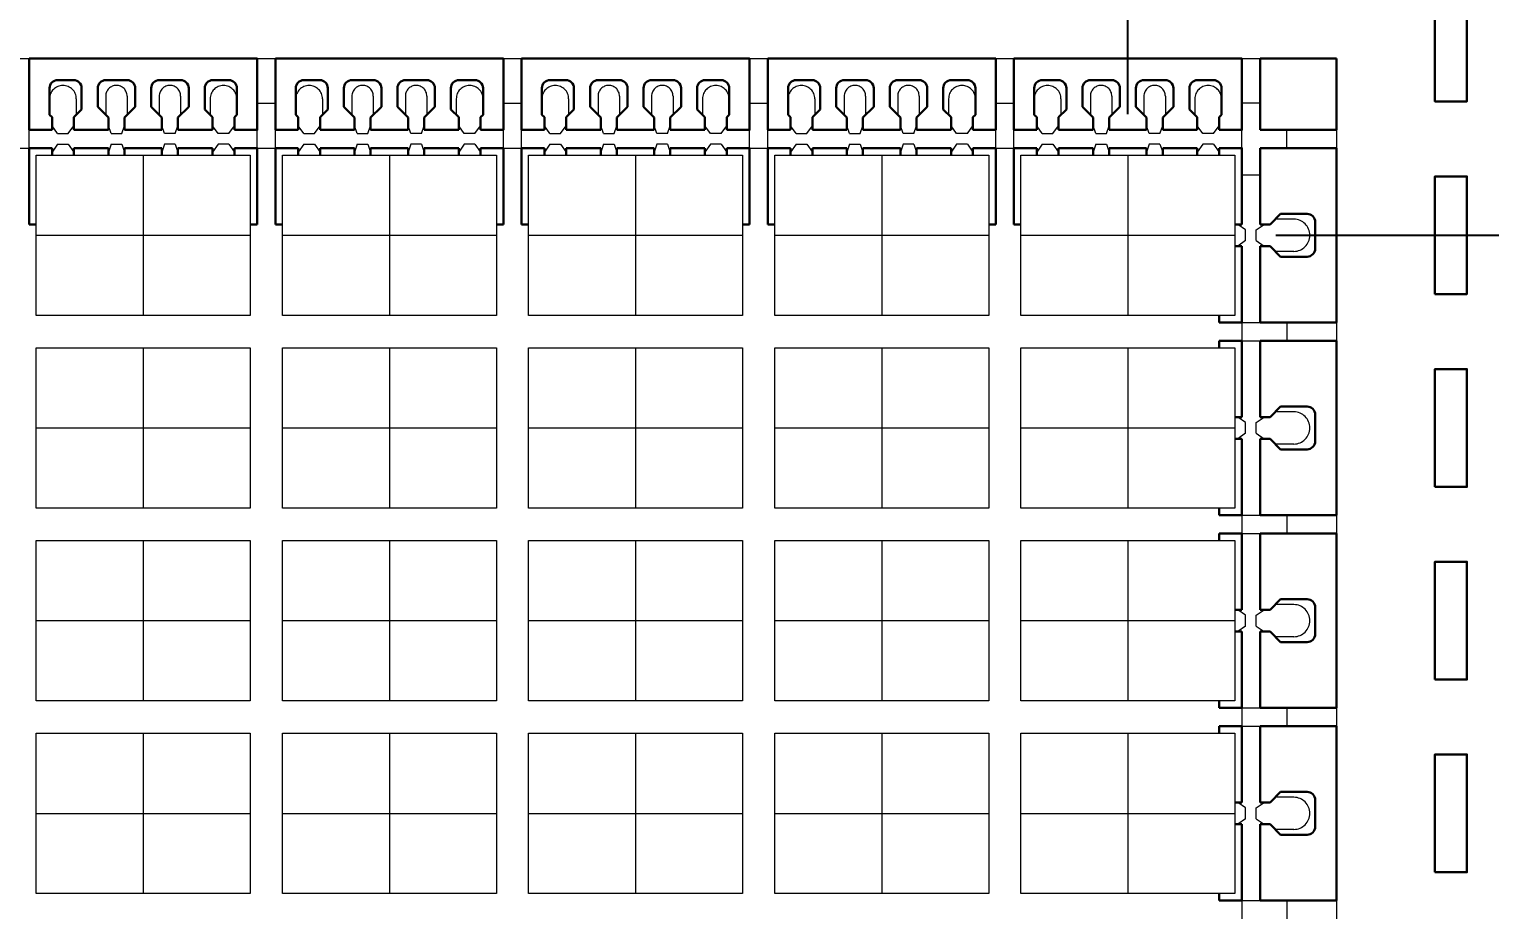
# Model space of a CAD drawing. Extents: x 276.8 to 349.1, y 147.8 to 219.
# Drawn here: x 320.77 to 334.41, y 199.67 to 207.98 of the extents above; entities that cross this region are included whole.
import ezdxf

# ---------------------------------------------------------------- set-up
doc = ezdxf.new("R2010")
doc.units = 0
doc.header["$LTSCALE"] = 3
doc.header["$MEASUREMENT"] = 0
for name, pattern in [('CENTER', [2, 1.25, -0.25, 0.25, -0.25]), ('HIDDEN', [0.375, 0.25, -0.125]), ('PHANTOM', [2.5, 1.25, -0.25, 0.25, -0.25, 0.25, -0.25])]:
    doc.linetypes.add(name, pattern=pattern)
for name, color, linetype, lineweight in [('CLIN', 1, 'CENTER', 15), ('DIM', 4, 'Continuous', 13), ('HIDN', 6, 'HIDDEN', 15), ('HIDN2', 3, 'HIDDEN', 15), ('HIND1', 6, 'HIDDEN', 15), ('OBJ1', 7, 'Continuous', 30), ('OBJ3', 40, 'Continuous', 30), ('PHANTOM', 5, 'PHANTOM', 15), ('SAW', 2, 'HIDDEN', 15)]:
    doc.layers.add(name, color=color, linetype=linetype, lineweight=lineweight)
doc.dimstyles.new('3DEC X 2', dxfattribs={"dimtxt": 0.889, "dimasz": 1.27, "dimexe": 0.381, "dimexo": 0.381, "dimgap": 0.381, "dimtad": 0, "dimdec": 3, "dimzin": 0, "dimdsep": 46, "dimtxsty": 'Standard', "dimcen": 0.09, "dimadec": 0, "dimazin": 0, "dimtfac": 1, "dimtdec": 3, "dimtofl": 0, "dimtmove": 0, "dimatfit": 3, "dimfxl": 1, "dimtolj": 1, "dimtzin": 0, "dimarcsym": 0})

# ---------------------------------------------------------------- blocks, each defined once
blk = doc.blocks.new('*D2')
at = {"layer": 'Defpoints', "color": 0, "transparency": 16777216}
for p in [(227.183, -69.582), (227.183, -72.175), (236.033, -76.425)]:
    blk.add_point(p, dxfattribs=at)
at = {"layer": 'DIM', "color": 0, "lineweight": -2, "transparency": 16777216}
for p, q in [((227.183, -71.794), (227.183, -69.201)), ((236.033, -76.044), (236.033, -69.201)), ((228.453, -69.582), (229.414, -69.582)), ((234.763, -69.582), (233.583, -69.582))]:
    blk.add_line(p, q, dxfattribs=at)
at = {"layer": 'DIM', "color": 0, "transparency": 16777216}
for points in [[(228.453, -69.37), (228.453, -69.793), (227.183, -69.582)], [(234.763, -69.37), (234.763, -69.793), (236.033, -69.582)]]:
    blk.add_solid(points, dxfattribs=at)
at = {"layer": 'DIM', "color": 0, "transparency": 16777216, "insert": (231.499, -69.582), "char_height": 0.889, "attachment_point": 5}
blk.add_mtext('\\A1;8.850', dxfattribs=at)
blk = doc.blocks.new('*D3')
at = {"layer": 'Defpoints', "color": 0, "transparency": 16777216}
for p in [(227.183, -72.175), (246.516, -72.175), (237.033, -77.175)]:
    blk.add_point(p, dxfattribs=at)
at = {"layer": 'DIM', "color": 0, "lineweight": -2, "transparency": 16777216}
for p, q in [((227.564, -72.175), (246.897, -72.175)), ((246.516, -73.445), (246.516, -75.905)), ((237.414, -77.175), (246.897, -77.175)), ((246.516, -77.175), (246.516, -79.243))]:
    blk.add_line(p, q, dxfattribs=at)
at = {"layer": 'DIM', "color": 0, "transparency": 16777216}
for points in [[(246.304, -73.445), (246.727, -73.445), (246.516, -72.175)], [(246.304, -75.905), (246.727, -75.905), (246.516, -77.175)]]:
    blk.add_solid(points, dxfattribs=at)
at = {"layer": 'DIM', "color": 0, "transparency": 16777216, "insert": (246.516, -81.179), "char_height": 0.889, "attachment_point": 5, "rotation": 90}
blk.add_mtext('\\A1;5.000', dxfattribs=at)

msp = doc.modelspace()

# ---------------------------------------------------------------- linework, layer by layer
at = {"layer": 'CLIN'}
for p, q in [((321.8332, 206.8071), (321.8332, 205.3071)), ((324.1332, 206.8071), (324.1332, 205.3071)), ((326.4332, 206.8071), (326.4332, 205.3071)), ((328.7332, 206.8071), (328.7332, 205.3071)), ((328.7332, 206.8071), (328.7332, 205.3071)), ((331.0332, 206.8071), (331.0332, 205.3071)), ((321.8332, 205.0071), (321.8332, 203.5071)), ((324.1332, 205.0071), (324.1332, 203.5071)), ((326.4332, 205.0071), (326.4332, 203.5071)), ((328.7332, 205.0071), (328.7332, 203.5071)), ((328.7332, 205.0071), (328.7332, 203.5071)), ((331.0332, 205.0071), (331.0332, 203.5071)), ((331.0332, 205.0071), (331.0332, 203.5071)), ((321.8332, 203.2071), (321.8332, 201.7071)), ((324.1332, 203.2071), (324.1332, 201.7071)), ((326.4332, 203.2071), (326.4332, 201.7071)), ((328.7332, 203.2071), (328.7332, 201.7071)), ((328.7332, 203.2071), (328.7332, 201.7071)), ((331.0332, 203.2071), (331.0332, 201.7071)), ((321.8332, 201.4071), (321.8332, 199.9071)), ((324.1332, 201.4071), (324.1332, 199.9071)), ((326.4332, 201.4071), (326.4332, 199.9071)), ((328.7332, 201.4071), (328.7332, 199.9071)), ((328.7332, 201.4071), (328.7332, 199.9071)), ((331.0332, 201.4071), (331.0332, 199.9071))]:
    msp.add_line(p, q, dxfattribs=at)
for points in [[(320.8332, 206.0571), (322.8332, 206.0571)], [(323.1332, 206.0571), (325.1332, 206.0571)], [(325.4332, 206.0571), (327.4332, 206.0571)], [(327.7332, 206.0571), (329.7332, 206.0571)], [(327.7332, 206.0571), (329.7332, 206.0571)], [(330.0332, 206.0571), (332.0332, 206.0571)], [(320.8332, 204.2571), (322.8332, 204.2571)], [(323.1332, 204.2571), (325.1332, 204.2571)], [(325.4332, 204.2571), (327.4332, 204.2571)], [(327.7332, 204.2571), (329.7332, 204.2571)], [(327.7332, 204.2571), (329.7332, 204.2571)], [(330.0332, 204.2571), (332.0332, 204.2571)], [(330.0332, 204.2571), (332.0332, 204.2571)], [(320.8332, 202.4571), (322.8332, 202.4571)], [(323.1332, 202.4571), (325.1332, 202.4571)], [(325.4332, 202.4571), (327.4332, 202.4571)], [(327.7332, 202.4571), (329.7332, 202.4571)], [(327.7332, 202.4571), (329.7332, 202.4571)], [(330.0332, 202.4571), (332.0332, 202.4571)], [(320.8332, 200.6571), (322.8332, 200.6571)], [(323.1332, 200.6571), (325.1332, 200.6571)], [(325.4332, 200.6571), (327.4332, 200.6571)], [(327.7332, 200.6571), (329.7332, 200.6571)], [(327.7332, 200.6571), (329.7332, 200.6571)], [(330.0332, 200.6571), (332.0332, 200.6571)]]:
    msp.add_lwpolyline(points, dxfattribs=at)
at = {"layer": 'HIDN'}
for p, q in [((320.9582, 207.3321), (320.9582, 207.1831)), ((321.2082, 207.3321), (321.2082, 207.1831)), ((321.4832, 207.3571), (321.4832, 207.1831)), ((321.6832, 207.3571), (321.6832, 207.1831)), ((321.9832, 207.3571), (321.9832, 207.1831)), ((322.1832, 207.3571), (322.1832, 207.1831)), ((322.4582, 207.3321), (322.4582, 207.1831)), ((323.2582, 207.3321), (323.2582, 207.1831)), ((323.5082, 207.3321), (323.5082, 207.1831)), ((323.7832, 207.3571), (323.7832, 207.1831)), ((323.9832, 207.3571), (323.9832, 207.1831)), ((324.2832, 207.3571), (324.2832, 207.1831)), ((324.4832, 207.3571), (324.4832, 207.1831)), ((324.7582, 207.3321), (324.7582, 207.1831)), ((325.5582, 207.3321), (325.5582, 207.1831)), ((325.8082, 207.3321), (325.8082, 207.1831)), ((326.0832, 207.3571), (326.0832, 207.1831)), ((326.2832, 207.3571), (326.2832, 207.1831)), ((326.5832, 207.3571), (326.5832, 207.1831)), ((326.7832, 207.3571), (326.7832, 207.1831)), ((327.0582, 207.3321), (327.0582, 207.1831)), ((327.8582, 207.3321), (327.8582, 207.1831)), ((328.1082, 207.3321), (328.1082, 207.1831)), ((328.3832, 207.3571), (328.3832, 207.1831)), ((328.5832, 207.3571), (328.5832, 207.1831)), ((328.8832, 207.3571), (328.8832, 207.1831)), ((329.0832, 207.3571), (329.0832, 207.1831)), ((329.3582, 207.3321), (329.3582, 207.1831)), ((330.1582, 207.3321), (330.1582, 207.1831)), ((330.4082, 207.3321), (330.4082, 207.1831)), ((330.6832, 207.3571), (330.6832, 207.1831)), ((330.8832, 207.3571), (330.8832, 207.1831)), ((331.1832, 207.3571), (331.1832, 207.1831)), ((331.3832, 207.3571), (331.3832, 207.1831)), ((331.6582, 207.3321), (331.6582, 207.1831)), ((332.5832, 206.2071), (332.4092, 206.2071)), ((332.5832, 205.9071), (332.4092, 205.9071)), ((332.5832, 204.4071), (332.4092, 204.4071)), ((332.5832, 204.1071), (332.4092, 204.1071)), ((332.5832, 202.6071), (332.4092, 202.6071)), ((332.5832, 202.3071), (332.4092, 202.3071)), ((332.5832, 200.8071), (332.4092, 200.8071)), ((332.5832, 200.5071), (332.4092, 200.5071))]:
    msp.add_line(p, q, dxfattribs=at)
for centre, radius, start, end in [((321.0832, 207.3321), 0.125, 0, 180), ((321.5832, 207.3571), 0.1, 0, 180), ((322.0832, 207.3571), 0.1, 0, 180), ((322.5832, 207.3321), 0.125, 360, 180), ((323.3832, 207.3321), 0.125, 0, 180), ((323.8832, 207.3571), 0.1, 0, 180), ((324.3832, 207.3571), 0.1, 0, 180), ((324.8832, 207.3321), 0.125, 360, 180), ((325.6832, 207.3321), 0.125, 0, 180), ((326.1832, 207.3571), 0.1, 0, 180), ((326.6832, 207.3571), 0.1, 0, 180), ((327.1832, 207.3321), 0.125, 360, 180), ((327.9832, 207.3321), 0.125, 0, 180), ((328.4832, 207.3571), 0.1, 0, 180), ((328.9832, 207.3571), 0.1, 0, 180), ((329.4832, 207.3321), 0.125, 360, 180), ((330.2832, 207.3321), 0.125, 0, 180), ((330.7832, 207.3571), 0.1, 0, 180), ((331.2832, 207.3571), 0.1, 0, 180), ((331.7832, 207.3321), 0.125, 360, 180), ((332.5832, 206.0571), 0.15, 270, 90), ((332.5832, 204.2571), 0.15, 270, 90), ((332.5832, 202.4571), 0.15, 270, 90), ((332.5832, 200.6571), 0.15, 270, 90)]:
    msp.add_arc(centre, radius, start, end, dxfattribs=at)
at = {"layer": 'HIDN2'}
for p, q in [((322.8982, 207.2921), (323.0682, 207.2921)), ((325.1982, 207.2921), (325.3682, 207.2921)), ((327.4982, 207.2921), (327.6682, 207.2921)), ((329.7982, 207.2921), (329.9682, 207.2921)), ((332.2682, 207.2921), (332.0982, 207.2921)), ((320.7682, 206.8721), (320.7682, 207.0421)), ((322.8982, 206.8721), (322.8982, 207.0421)), ((323.0682, 206.8721), (323.0682, 207.0421)), ((325.1982, 206.8721), (325.1982, 207.0421)), ((325.3682, 206.8721), (325.3682, 207.0421)), ((327.4982, 206.8721), (327.4982, 207.0421)), ((327.6682, 206.8721), (327.6682, 207.0421)), ((329.7982, 206.8721), (329.7982, 207.0421)), ((329.9682, 206.8721), (329.9682, 207.0421)), ((332.0982, 206.8721), (332.0982, 207.0421)), ((332.5182, 206.8721), (332.5182, 207.0421)), ((320.5982, 206.8721), (320.7682, 206.8721)), ((322.8982, 206.8721), (323.0682, 206.8721)), ((325.1982, 206.8721), (325.3682, 206.8721)), ((327.4982, 206.8721), (327.6682, 206.8721)), ((329.7982, 206.8721), (329.9682, 206.8721)), ((332.0982, 206.6221), (332.2682, 206.6221)), ((332.0982, 205.2421), (332.0982, 205.0721)), ((332.0982, 205.2421), (332.2682, 205.2421)), ((332.5182, 205.2421), (332.5182, 205.0721)), ((332.0982, 205.0721), (332.2682, 205.0721)), ((332.0982, 203.4421), (332.0982, 203.2721)), ((332.0982, 203.4421), (332.2682, 203.4421)), ((332.5182, 203.4421), (332.5182, 203.2721)), ((332.0982, 203.2721), (332.2682, 203.2721)), ((332.0982, 201.6421), (332.0982, 201.4721)), ((332.0982, 201.6421), (332.2682, 201.6421)), ((332.5182, 201.6421), (332.5182, 201.4721)), ((332.0982, 201.4721), (332.2682, 201.4721)), ((332.0982, 199.8421), (332.0982, 199.6721)), ((332.0982, 199.8421), (332.2682, 199.8421)), ((332.5182, 199.8421), (332.5182, 199.6721))]:
    msp.add_line(p, q, dxfattribs=at)
at = {"layer": 'HIND1'}
for p, q in [((320.5982, 207.7071), (320.7682, 207.7071)), ((322.8982, 207.7071), (323.0682, 207.7071)), ((325.1982, 207.7071), (325.3682, 207.7071)), ((327.4982, 207.7071), (327.6682, 207.7071)), ((329.7982, 207.7071), (329.9682, 207.7071)), ((332.0982, 207.7071), (332.2682, 207.7071)), ((332.9832, 207.0421), (332.9832, 206.8721)), ((332.9832, 205.2421), (332.9832, 205.0721)), ((332.9832, 203.4421), (332.9832, 203.2721)), ((332.9832, 201.6421), (332.9832, 201.4721)), ((332.9832, 199.8421), (332.9832, 199.6721))]:
    msp.add_line(p, q, dxfattribs=at)
at = {"layer": 'OBJ1'}
for points in [[(333.9012, 208.2751), (332.5332, 208.2751), (332.5332, 208.5751), (334.2012, 208.5751), (334.2012, 207.3071), (333.9012, 207.3071)], [(333.9012, 205.5071), (333.9012, 206.6071), (334.2012, 206.6071), (334.2012, 205.5071)], [(333.9012, 203.7071), (333.9012, 204.8071), (334.2012, 204.8071), (334.2012, 203.7071)], [(333.9012, 201.9071), (333.9012, 203.0071), (334.2012, 203.0071), (334.2012, 201.9071)], [(333.9012, 200.1071), (333.9012, 201.2071), (334.2012, 201.2071), (334.2012, 200.1071)]]:
    msp.add_lwpolyline(points, close=True, dxfattribs=at)
at = {"layer": 'OBJ3'}
for p, q in [((320.7682, 207.0421), (320.7682, 207.7071)), ((323.0682, 207.0421), (323.0682, 207.7071)), ((325.3682, 207.0421), (325.3682, 207.7071)), ((327.6682, 207.0421), (327.6682, 207.7071)), ((329.9682, 207.0421), (329.9682, 207.7071)), ((332.2682, 207.7071), (332.2682, 207.0421)), ((332.2682, 207.7071), (332.9832, 207.7071)), ((332.9832, 207.0421), (332.9832, 207.7071)), ((320.9582, 207.4311), (320.9582, 207.1831)), ((321.1822, 207.5071), (321.0342, 207.5071)), ((321.2582, 207.4311), (321.2582, 207.2331)), ((321.4082, 207.4311), (321.4082, 207.2581)), ((321.6822, 207.5071), (321.4842, 207.5071)), ((321.7582, 207.4311), (321.7582, 207.2581)), ((321.9082, 207.4311), (321.9082, 207.2581)), ((322.1822, 207.5071), (321.9842, 207.5071)), ((322.2582, 207.4311), (322.2582, 207.2581)), ((322.4082, 207.4311), (322.4082, 207.2331)), ((322.6322, 207.5071), (322.4842, 207.5071)), ((322.7082, 207.4311), (322.7082, 207.1831)), ((323.2582, 207.4311), (323.2582, 207.1831)), ((323.4822, 207.5071), (323.3342, 207.5071)), ((323.5582, 207.4311), (323.5582, 207.2331)), ((323.7082, 207.4311), (323.7082, 207.2581)), ((323.9822, 207.5071), (323.7842, 207.5071)), ((324.0582, 207.4311), (324.0582, 207.2581)), ((324.2082, 207.4311), (324.2082, 207.2581)), ((324.4822, 207.5071), (324.2842, 207.5071)), ((324.5582, 207.4311), (324.5582, 207.2581)), ((324.7082, 207.4311), (324.7082, 207.2331)), ((324.9322, 207.5071), (324.7842, 207.5071)), ((325.0082, 207.4311), (325.0082, 207.1831)), ((325.5582, 207.4311), (325.5582, 207.1831)), ((325.7822, 207.5071), (325.6342, 207.5071)), ((325.8582, 207.4311), (325.8582, 207.2331)), ((326.0082, 207.4311), (326.0082, 207.2581)), ((326.2822, 207.5071), (326.0842, 207.5071)), ((326.3582, 207.4311), (326.3582, 207.2581)), ((326.5082, 207.4311), (326.5082, 207.2581)), ((326.7822, 207.5071), (326.5842, 207.5071)), ((326.8582, 207.4311), (326.8582, 207.2581)), ((327.0082, 207.4311), (327.0082, 207.2331)), ((327.2322, 207.5071), (327.0842, 207.5071)), ((327.3082, 207.4311), (327.3082, 207.1831)), ((327.8582, 207.4311), (327.8582, 207.1831)), ((328.0822, 207.5071), (327.9342, 207.5071)), ((328.1582, 207.4311), (328.1582, 207.2331)), ((328.3082, 207.4311), (328.3082, 207.2581)), ((328.5822, 207.5071), (328.3842, 207.5071)), ((328.6582, 207.4311), (328.6582, 207.2581)), ((328.8082, 207.4311), (328.8082, 207.2581)), ((329.0822, 207.5071), (328.8842, 207.5071)), ((329.1582, 207.4311), (329.1582, 207.2581)), ((329.3082, 207.4311), (329.3082, 207.2331)), ((329.5322, 207.5071), (329.3842, 207.5071)), ((329.6082, 207.4311), (329.6082, 207.1831)), ((330.1582, 207.4311), (330.1582, 207.1831)), ((330.3822, 207.5071), (330.2342, 207.5071)), ((330.4582, 207.4311), (330.4582, 207.2331)), ((330.6082, 207.4311), (330.6082, 207.2581)), ((330.8822, 207.5071), (330.6842, 207.5071)), ((330.9582, 207.4311), (330.9582, 207.2581)), ((331.1082, 207.4311), (331.1082, 207.2581)), ((331.3822, 207.5071), (331.1842, 207.5071)), ((331.4582, 207.4311), (331.4582, 207.2581)), ((331.6082, 207.4311), (331.6082, 207.2331)), ((331.8322, 207.5071), (331.6842, 207.5071)), ((331.9082, 207.4311), (331.9082, 207.1831)), ((320.9582, 207.1831), (320.9812, 207.1601)), ((320.9812, 207.1601), (320.9812, 207.1071)), ((321.1852, 207.1601), (321.2582, 207.2331)), ((321.1852, 207.1601), (321.1852, 207.1071)), ((321.4082, 207.2581), (321.5082, 207.1581)), ((321.5082, 207.1581), (321.5082, 207.1071)), ((321.6582, 207.1581), (321.7582, 207.2581)), ((321.6582, 207.1581), (321.6582, 207.1071)), ((322.0082, 207.1581), (321.9082, 207.2581)), ((322.0082, 207.1581), (322.0082, 207.1071)), ((322.2582, 207.2581), (322.1582, 207.1581)), ((322.1582, 207.1581), (322.1582, 207.1071)), ((322.4082, 207.2331), (322.4812, 207.1601)), ((322.4812, 207.1601), (322.4812, 207.1071)), ((322.6852, 207.1601), (322.7082, 207.1831)), ((322.6852, 207.1601), (322.6852, 207.1071)), ((323.2582, 207.1831), (323.2812, 207.1601)), ((323.2812, 207.1601), (323.2812, 207.1071)), ((323.4852, 207.1601), (323.5582, 207.2331)), ((323.4852, 207.1601), (323.4852, 207.1071)), ((323.7082, 207.2581), (323.8082, 207.1581)), ((323.8082, 207.1581), (323.8082, 207.1071)), ((323.9582, 207.1581), (324.0582, 207.2581)), ((323.9582, 207.1581), (323.9582, 207.1071)), ((324.3082, 207.1581), (324.2082, 207.2581)), ((324.3082, 207.1581), (324.3082, 207.1071)), ((324.5582, 207.2581), (324.4582, 207.1581)), ((324.4582, 207.1581), (324.4582, 207.1071)), ((324.7082, 207.2331), (324.7812, 207.1601)), ((324.7812, 207.1601), (324.7812, 207.1071)), ((324.9852, 207.1601), (325.0082, 207.1831)), ((324.9852, 207.1601), (324.9852, 207.1071)), ((325.5582, 207.1831), (325.5812, 207.1601)), ((325.5812, 207.1601), (325.5812, 207.1071)), ((325.7852, 207.1601), (325.8582, 207.2331)), ((325.7852, 207.1601), (325.7852, 207.1071)), ((326.0082, 207.2581), (326.1082, 207.1581)), ((326.1082, 207.1581), (326.1082, 207.1071)), ((326.2582, 207.1581), (326.3582, 207.2581)), ((326.2582, 207.1581), (326.2582, 207.1071)), ((326.6082, 207.1581), (326.5082, 207.2581)), ((326.6082, 207.1581), (326.6082, 207.1071)), ((326.8582, 207.2581), (326.7582, 207.1581)), ((326.7582, 207.1581), (326.7582, 207.1071)), ((327.0082, 207.2331), (327.0812, 207.1601)), ((327.0812, 207.1601), (327.0812, 207.1071)), ((327.2852, 207.1601), (327.3082, 207.1831)), ((327.2852, 207.1601), (327.2852, 207.1071)), ((327.8582, 207.1831), (327.8812, 207.1601)), ((327.8812, 207.1601), (327.8812, 207.1071)), ((328.0852, 207.1601), (328.1582, 207.2331)), ((328.0852, 207.1601), (328.0852, 207.1071)), ((328.3082, 207.2581), (328.4082, 207.1581)), ((328.4082, 207.1581), (328.4082, 207.1071)), ((328.5582, 207.1581), (328.6582, 207.2581)), ((328.5582, 207.1581), (328.5582, 207.1071)), ((328.9082, 207.1581), (328.8082, 207.2581)), ((328.9082, 207.1581), (328.9082, 207.1071)), ((329.1582, 207.2581), (329.0582, 207.1581)), ((329.0582, 207.1581), (329.0582, 207.1071)), ((329.3082, 207.2331), (329.3812, 207.1601)), ((329.3812, 207.1601), (329.3812, 207.1071)), ((329.5852, 207.1601), (329.6082, 207.1831)), ((329.5852, 207.1601), (329.5852, 207.1071)), ((330.1582, 207.1831), (330.1812, 207.1601)), ((330.1812, 207.1601), (330.1812, 207.1071)), ((330.3852, 207.1601), (330.4582, 207.2331)), ((330.3852, 207.1601), (330.3852, 207.1071)), ((330.6082, 207.2581), (330.7082, 207.1581)), ((330.7082, 207.1581), (330.7082, 207.1071)), ((330.8582, 207.1581), (330.9582, 207.2581)), ((330.8582, 207.1581), (330.8582, 207.1071)), ((331.2082, 207.1581), (331.1082, 207.2581)), ((331.2082, 207.1581), (331.2082, 207.1071)), ((331.4582, 207.2581), (331.3582, 207.1581)), ((331.3582, 207.1581), (331.3582, 207.1071)), ((331.6082, 207.2331), (331.6812, 207.1601)), ((331.6812, 207.1601), (331.6812, 207.1071)), ((331.8852, 207.1601), (331.9082, 207.1831)), ((331.8852, 207.1601), (331.8852, 207.1071)), ((320.9812, 207.0421), (320.7682, 207.0421)), ((320.9812, 207.1071), (320.9812, 207.0421)), ((321.1852, 207.1071), (321.1852, 207.0421)), ((321.5082, 207.1071), (321.5082, 207.0421)), ((321.6582, 207.1071), (321.6582, 207.0421)), ((322.0082, 207.1071), (322.0082, 207.0421)), ((322.1582, 207.1071), (322.1582, 207.0421)), ((322.4812, 207.1071), (322.4812, 207.0421)), ((322.6852, 207.1071), (322.6852, 207.0421)), ((323.2812, 207.0421), (323.0682, 207.0421)), ((323.2812, 207.1071), (323.2812, 207.0421)), ((323.4852, 207.1071), (323.4852, 207.0421)), ((323.8082, 207.1071), (323.8082, 207.0421)), ((323.9582, 207.1071), (323.9582, 207.0421)), ((324.3082, 207.1071), (324.3082, 207.0421)), ((324.4582, 207.1071), (324.4582, 207.0421)), ((324.7812, 207.1071), (324.7812, 207.0421)), ((324.9852, 207.1071), (324.9852, 207.0421)), ((325.5812, 207.0421), (325.3682, 207.0421)), ((325.5812, 207.1071), (325.5812, 207.0421)), ((325.7852, 207.1071), (325.7852, 207.0421)), ((326.1082, 207.1071), (326.1082, 207.0421)), ((326.2582, 207.1071), (326.2582, 207.0421)), ((326.6082, 207.1071), (326.6082, 207.0421)), ((326.7582, 207.1071), (326.7582, 207.0421)), ((327.0812, 207.1071), (327.0812, 207.0421)), ((327.2852, 207.1071), (327.2852, 207.0421)), ((327.8812, 207.0421), (327.6682, 207.0421)), ((327.8812, 207.1071), (327.8812, 207.0421)), ((328.0852, 207.1071), (328.0852, 207.0421)), ((328.4082, 207.1071), (328.4082, 207.0421)), ((328.5582, 207.1071), (328.5582, 207.0421)), ((328.9082, 207.1071), (328.9082, 207.0421)), ((329.0582, 207.1071), (329.0582, 207.0421)), ((329.3812, 207.1071), (329.3812, 207.0421)), ((329.5852, 207.1071), (329.5852, 207.0421)), ((330.1812, 207.0421), (329.9682, 207.0421)), ((330.1812, 207.1071), (330.1812, 207.0421)), ((330.3852, 207.1071), (330.3852, 207.0421)), ((330.7082, 207.1071), (330.7082, 207.0421)), ((330.8582, 207.1071), (330.8582, 207.0421)), ((331.2082, 207.1071), (331.2082, 207.0421)), ((331.3582, 207.1071), (331.3582, 207.0421)), ((331.6812, 207.1071), (331.6812, 207.0421)), ((331.8852, 207.1071), (331.8852, 207.0421)), ((332.9832, 207.0421), (332.2682, 207.0421)), ((320.9812, 206.8071), (320.9812, 206.8721)), ((321.1852, 206.8071), (321.1852, 206.8721)), ((321.5082, 206.8071), (321.5082, 206.8721)), ((321.6582, 206.8071), (321.6582, 206.8721)), ((322.0082, 206.8071), (322.0082, 206.8721)), ((322.1582, 206.8071), (322.1582, 206.8721)), ((322.4812, 206.8071), (322.4812, 206.8721)), ((322.6852, 206.8071), (322.6852, 206.8721)), ((323.2812, 206.8071), (323.2812, 206.8721)), ((323.4852, 206.8071), (323.4852, 206.8721)), ((323.8082, 206.8071), (323.8082, 206.8721)), ((323.9582, 206.8071), (323.9582, 206.8721)), ((324.3082, 206.8071), (324.3082, 206.8721)), ((324.4582, 206.8071), (324.4582, 206.8721)), ((324.7812, 206.8071), (324.7812, 206.8721)), ((324.9852, 206.8071), (324.9852, 206.8721)), ((325.5812, 206.8071), (325.5812, 206.8721)), ((325.7852, 206.8071), (325.7852, 206.8721)), ((326.1082, 206.8071), (326.1082, 206.8721)), ((326.2582, 206.8071), (326.2582, 206.8721)), ((326.6082, 206.8071), (326.6082, 206.8721)), ((326.7582, 206.8071), (326.7582, 206.8721)), ((327.0812, 206.8071), (327.0812, 206.8721)), ((327.2852, 206.8071), (327.2852, 206.8721)), ((327.8812, 206.8071), (327.8812, 206.8721)), ((328.0852, 206.8071), (328.0852, 206.8721)), ((328.4082, 206.8071), (328.4082, 206.8721)), ((328.5582, 206.8071), (328.5582, 206.8721)), ((328.9082, 206.8071), (328.9082, 206.8721)), ((329.0582, 206.8071), (329.0582, 206.8721)), ((329.3812, 206.8071), (329.3812, 206.8721)), ((329.5852, 206.8071), (329.5852, 206.8721)), ((330.1812, 206.8071), (330.1812, 206.8721)), ((330.3852, 206.8071), (330.3852, 206.8721)), ((330.7082, 206.8071), (330.7082, 206.8721)), ((330.8582, 206.8071), (330.8582, 206.8721)), ((331.2082, 206.8071), (331.2082, 206.8721)), ((331.3582, 206.8071), (331.3582, 206.8721)), ((331.6812, 206.8071), (331.6812, 206.8721)), ((331.8852, 206.8071), (331.8852, 206.8721)), ((331.8852, 206.8071), (331.8852, 206.8721)), ((332.9832, 206.8721), (332.2682, 206.8721)), ((332.2682, 206.8721), (332.2682, 206.1591)), ((332.9832, 206.8721), (332.9832, 205.2421)), ((332.3612, 206.1591), (332.4592, 206.2571)), ((332.7072, 206.2571), (332.4592, 206.2571)), ((320.8332, 206.1591), (320.7682, 206.1591)), ((322.8332, 206.1591), (322.8982, 206.1591)), ((323.1332, 206.1591), (323.0682, 206.1591)), ((325.1332, 206.1591), (325.1982, 206.1591)), ((325.4332, 206.1591), (325.3682, 206.1591)), ((327.4332, 206.1591), (327.4982, 206.1591)), ((327.7332, 206.1591), (327.6682, 206.1591)), ((329.7332, 206.1591), (329.7982, 206.1591)), ((330.0332, 206.1591), (329.9682, 206.1591)), ((332.0332, 206.1591), (332.0982, 206.1591)), ((332.3332, 206.1591), (332.2682, 206.1591)), ((332.3612, 206.1591), (332.3332, 206.1591)), ((332.7832, 206.1811), (332.7832, 205.9331)), ((332.0332, 205.9551), (332.0982, 205.9551)), ((332.3332, 205.9551), (332.2682, 205.9551)), ((332.2682, 205.9551), (332.2682, 205.2421)), ((332.3612, 205.9551), (332.3332, 205.9551)), ((332.4592, 205.8571), (332.3612, 205.9551)), ((332.7072, 205.8571), (332.4592, 205.8571)), ((331.8852, 205.3071), (331.8852, 205.2421)), ((332.9832, 205.2421), (332.2682, 205.2421)), ((332.2682, 205.2421), (332.9832, 205.2421)), ((331.8852, 205.0071), (331.8852, 205.0721)), ((332.9832, 205.0721), (332.2682, 205.0721)), ((332.2682, 205.0721), (332.2682, 204.3591)), ((332.9832, 205.0721), (332.9832, 203.4421)), ((332.3612, 204.3591), (332.4592, 204.4571)), ((332.7072, 204.4571), (332.4592, 204.4571)), ((332.0332, 204.3591), (332.0982, 204.3591)), ((332.3332, 204.3591), (332.2682, 204.3591)), ((332.3612, 204.3591), (332.3332, 204.3591)), ((332.7832, 204.3811), (332.7832, 204.1331)), ((332.0332, 204.1551), (332.0982, 204.1551)), ((332.3332, 204.1551), (332.2682, 204.1551)), ((332.2682, 204.1551), (332.2682, 203.4421)), ((332.3612, 204.1551), (332.3332, 204.1551)), ((332.4592, 204.0571), (332.3612, 204.1551)), ((332.7072, 204.0571), (332.4592, 204.0571)), ((331.8852, 203.5071), (331.8852, 203.4421)), ((332.9832, 203.4421), (332.2682, 203.4421)), ((332.2682, 203.4421), (332.9832, 203.4421)), ((331.8852, 203.2071), (331.8852, 203.2721)), ((332.9832, 203.2721), (332.2682, 203.2721)), ((332.2682, 203.2721), (332.2682, 202.5591)), ((332.9832, 203.2721), (332.9832, 201.6421)), ((332.3612, 202.5591), (332.4592, 202.6571)), ((332.7072, 202.6571), (332.4592, 202.6571)), ((332.0332, 202.5591), (332.0982, 202.5591)), ((332.3332, 202.5591), (332.2682, 202.5591)), ((332.3612, 202.5591), (332.3332, 202.5591)), ((332.7832, 202.5811), (332.7832, 202.3331)), ((332.0332, 202.3551), (332.0982, 202.3551)), ((332.3332, 202.3551), (332.2682, 202.3551)), ((332.2682, 202.3551), (332.2682, 201.6421)), ((332.3612, 202.3551), (332.3332, 202.3551)), ((332.4592, 202.2571), (332.3612, 202.3551)), ((332.7072, 202.2571), (332.4592, 202.2571)), ((331.8852, 201.7071), (331.8852, 201.6421)), ((332.9832, 201.6421), (332.2682, 201.6421)), ((332.2682, 201.6421), (332.9832, 201.6421)), ((331.8852, 201.4071), (331.8852, 201.4721)), ((332.9832, 201.4721), (332.2682, 201.4721)), ((332.2682, 201.4721), (332.2682, 200.7591)), ((332.9832, 201.4721), (332.9832, 199.8421)), ((332.0332, 200.7591), (332.0982, 200.7591)), ((332.3332, 200.7591), (332.2682, 200.7591)), ((332.3612, 200.7591), (332.3332, 200.7591)), ((332.3612, 200.7591), (332.4592, 200.8571)), ((332.7072, 200.8571), (332.4592, 200.8571)), ((332.7832, 200.7811), (332.7832, 200.5331)), ((332.0332, 200.5551), (332.0982, 200.5551)), ((332.3332, 200.5551), (332.2682, 200.5551)), ((332.2682, 200.5551), (332.2682, 199.8421)), ((332.3612, 200.5551), (332.3332, 200.5551)), ((332.4592, 200.4571), (332.3612, 200.5551)), ((332.7072, 200.4571), (332.4592, 200.4571)), ((331.8852, 199.9071), (331.8852, 199.8421)), ((332.9832, 199.8421), (332.2682, 199.8421)), ((332.2682, 199.8421), (332.9832, 199.8421))]:
    msp.add_line(p, q, dxfattribs=at)
for points in [[(320.7682, 207.7071), (322.8982, 207.7071), (322.8982, 207.0421), (322.6852, 207.0421)], [(323.0682, 207.7071), (325.1982, 207.7071), (325.1982, 207.0421), (324.9852, 207.0421)], [(325.3682, 207.7071), (327.4982, 207.7071), (327.4982, 207.0421), (327.2852, 207.0421)], [(327.6682, 207.7071), (329.7982, 207.7071), (329.7982, 207.0421), (329.5852, 207.0421)], [(329.9682, 207.7071), (332.0982, 207.7071), (332.0982, 207.0421), (331.8852, 207.0421)], [(321.5082, 207.0421), (321.1852, 207.0421)], [(322.0082, 207.0421), (321.6582, 207.0421)], [(322.0082, 207.0421), (321.6582, 207.0421)], [(322.4812, 207.0421), (322.1582, 207.0421)], [(323.8082, 207.0421), (323.4852, 207.0421)], [(324.3082, 207.0421), (323.9582, 207.0421)], [(324.3082, 207.0421), (323.9582, 207.0421)], [(324.7812, 207.0421), (324.4582, 207.0421)], [(326.1082, 207.0421), (325.7852, 207.0421)], [(326.6082, 207.0421), (326.2582, 207.0421)], [(326.6082, 207.0421), (326.2582, 207.0421)], [(327.0812, 207.0421), (326.7582, 207.0421)], [(328.4082, 207.0421), (328.0852, 207.0421)], [(328.9082, 207.0421), (328.5582, 207.0421)], [(328.9082, 207.0421), (328.5582, 207.0421)], [(329.3812, 207.0421), (329.0582, 207.0421)], [(330.7082, 207.0421), (330.3852, 207.0421)], [(331.2082, 207.0421), (330.8582, 207.0421)], [(331.2082, 207.0421), (330.8582, 207.0421)], [(331.6812, 207.0421), (331.3582, 207.0421)], [(320.9812, 206.8721), (320.7682, 206.8721), (320.7682, 206.1591)], [(321.5082, 206.8721), (321.1852, 206.8721)], [(322.0082, 206.8721), (321.6582, 206.8721)], [(322.4812, 206.8721), (322.1582, 206.8721)], [(322.8982, 206.1591), (322.8982, 206.8721), (322.6852, 206.8721)], [(323.2812, 206.8721), (323.0682, 206.8721), (323.0682, 206.1591)], [(323.8082, 206.8721), (323.4852, 206.8721)], [(324.3082, 206.8721), (323.9582, 206.8721)], [(324.7812, 206.8721), (324.4582, 206.8721)], [(325.1982, 206.1591), (325.1982, 206.8721), (324.9852, 206.8721)], [(325.5812, 206.8721), (325.3682, 206.8721), (325.3682, 206.1591)], [(326.1082, 206.8721), (325.7852, 206.8721)], [(326.6082, 206.8721), (326.2582, 206.8721)], [(327.0812, 206.8721), (326.7582, 206.8721)], [(327.4982, 206.1591), (327.4982, 206.8721), (327.2852, 206.8721)], [(327.8812, 206.8721), (327.6682, 206.8721), (327.6682, 206.1591)], [(328.4082, 206.8721), (328.0852, 206.8721)], [(328.9082, 206.8721), (328.5582, 206.8721)], [(329.3812, 206.8721), (329.0582, 206.8721)], [(329.7982, 206.1591), (329.7982, 206.8721), (329.5852, 206.8721)], [(330.1812, 206.8721), (329.9682, 206.8721), (329.9682, 206.1591)], [(330.7082, 206.8721), (330.3852, 206.8721)], [(331.2082, 206.8721), (330.8582, 206.8721)], [(331.6812, 206.8721), (331.3582, 206.8721)], [(332.0982, 206.1591), (332.0982, 206.8721), (331.8852, 206.8721)], [(331.8852, 205.2421), (332.0982, 205.2421), (332.0982, 205.9551)], [(332.0982, 204.3591), (332.0982, 205.0721), (331.8852, 205.0721)], [(331.8852, 203.4421), (332.0982, 203.4421), (332.0982, 204.1551)], [(332.0982, 202.5591), (332.0982, 203.2721), (331.8852, 203.2721)], [(331.8852, 201.6421), (332.0982, 201.6421), (332.0982, 202.3551)], [(332.0982, 200.7591), (332.0982, 201.4721), (331.8852, 201.4721)], [(331.8852, 199.8421), (332.0982, 199.8421), (332.0982, 200.5551)]]:
    msp.add_lwpolyline(points, dxfattribs=at)
for centre, start, end in [((321.0342, 207.4311), 90, 180), ((321.1822, 207.4311), 0, 90), ((321.4842, 207.4311), 90, 180), ((321.6822, 207.4311), 360, 90), ((321.9842, 207.4311), 90, 180), ((322.1822, 207.4311), 0, 90), ((322.4842, 207.4311), 90, 180), ((322.6322, 207.4311), 0, 90), ((323.3342, 207.4311), 90, 180), ((323.4822, 207.4311), 0, 90), ((323.7842, 207.4311), 90, 180), ((323.9822, 207.4311), 360, 90), ((324.2842, 207.4311), 90, 180), ((324.4822, 207.4311), 0, 90), ((324.7842, 207.4311), 90, 180), ((324.9322, 207.4311), 0, 90), ((325.6342, 207.4311), 90, 180), ((325.7822, 207.4311), 0, 90), ((326.0842, 207.4311), 90, 180), ((326.2822, 207.4311), 360, 90), ((326.5842, 207.4311), 90, 180), ((326.7822, 207.4311), 0, 90), ((327.0842, 207.4311), 90, 180), ((327.2322, 207.4311), 0, 90), ((327.9342, 207.4311), 90, 180), ((328.0822, 207.4311), 0, 90), ((328.3842, 207.4311), 90, 180), ((328.5822, 207.4311), 360, 90), ((328.8842, 207.4311), 90, 180), ((329.0822, 207.4311), 0, 90), ((329.3842, 207.4311), 90, 180), ((329.5322, 207.4311), 0, 90), ((330.2342, 207.4311), 90, 180), ((330.3822, 207.4311), 0, 90), ((330.6842, 207.4311), 90, 180), ((330.8822, 207.4311), 360, 90), ((331.1842, 207.4311), 90, 180), ((331.3822, 207.4311), 0, 90), ((331.6842, 207.4311), 90, 180), ((331.8322, 207.4311), 0, 90), ((332.7072, 206.1811), 360, 90), ((332.7072, 205.9331), 270, 0), ((332.7072, 204.3811), 360, 90), ((332.7072, 204.1331), 270, 0), ((332.7072, 202.5811), 360, 90), ((332.7072, 202.3331), 270, 0), ((332.7072, 200.7811), 360, 90), ((332.7072, 200.5331), 270, 0)]:
    msp.add_arc(centre, 0.076, start, end, dxfattribs=at)
at = {"layer": 'PHANTOM'}
for points in [[(322.8332, 205.3071), (320.8332, 205.3071), (320.8332, 206.8071), (322.8332, 206.8071)], [(325.1332, 205.3071), (323.1332, 205.3071), (323.1332, 206.8071), (325.1332, 206.8071)], [(327.4332, 205.3071), (325.4332, 205.3071), (325.4332, 206.8071), (327.4332, 206.8071)], [(329.7332, 205.3071), (327.7332, 205.3071), (327.7332, 206.8071), (329.7332, 206.8071)], [(329.7332, 205.3071), (327.7332, 205.3071), (327.7332, 206.8071), (329.7332, 206.8071)], [(332.0332, 205.3071), (330.0332, 205.3071), (330.0332, 206.8071), (332.0332, 206.8071)], [(322.8332, 203.5071), (320.8332, 203.5071), (320.8332, 205.0071), (322.8332, 205.0071)], [(325.1332, 203.5071), (323.1332, 203.5071), (323.1332, 205.0071), (325.1332, 205.0071)], [(327.4332, 203.5071), (325.4332, 203.5071), (325.4332, 205.0071), (327.4332, 205.0071)], [(329.7332, 203.5071), (327.7332, 203.5071), (327.7332, 205.0071), (329.7332, 205.0071)], [(329.7332, 203.5071), (327.7332, 203.5071), (327.7332, 205.0071), (329.7332, 205.0071)], [(332.0332, 203.5071), (330.0332, 203.5071), (330.0332, 205.0071), (332.0332, 205.0071)], [(332.0332, 203.5071), (330.0332, 203.5071), (330.0332, 205.0071), (332.0332, 205.0071)], [(322.8332, 201.7071), (320.8332, 201.7071), (320.8332, 203.2071), (322.8332, 203.2071)], [(325.1332, 201.7071), (323.1332, 201.7071), (323.1332, 203.2071), (325.1332, 203.2071)], [(327.4332, 201.7071), (325.4332, 201.7071), (325.4332, 203.2071), (327.4332, 203.2071)], [(329.7332, 201.7071), (327.7332, 201.7071), (327.7332, 203.2071), (329.7332, 203.2071)], [(329.7332, 201.7071), (327.7332, 201.7071), (327.7332, 203.2071), (329.7332, 203.2071)], [(332.0332, 201.7071), (330.0332, 201.7071), (330.0332, 203.2071), (332.0332, 203.2071)], [(322.8332, 199.9071), (320.8332, 199.9071), (320.8332, 201.4071), (322.8332, 201.4071)], [(325.1332, 199.9071), (323.1332, 199.9071), (323.1332, 201.4071), (325.1332, 201.4071)], [(327.4332, 199.9071), (325.4332, 199.9071), (325.4332, 201.4071), (327.4332, 201.4071)], [(329.7332, 199.9071), (327.7332, 199.9071), (327.7332, 201.4071), (329.7332, 201.4071)], [(329.7332, 199.9071), (327.7332, 199.9071), (327.7332, 201.4071), (329.7332, 201.4071)], [(332.0332, 199.9071), (330.0332, 199.9071), (330.0332, 201.4071), (332.0332, 201.4071)]]:
    msp.add_lwpolyline(points, close=True, dxfattribs=at)
at = {"layer": 'SAW'}
for p, q in [((321.0332, 207.0071), (320.9812, 207.0801)), ((321.1332, 207.0071), (321.1852, 207.0801)), ((321.5332, 207.0071), (321.5082, 207.0801)), ((321.5332, 207.0071), (321.5082, 207.0801)), ((321.6332, 207.0071), (321.6582, 207.0801)), ((321.6332, 207.0071), (321.6582, 207.0801)), ((322.0332, 207.0071), (322.0082, 207.0801)), ((322.0332, 207.0071), (322.0082, 207.0801)), ((322.1332, 207.0071), (322.1582, 207.0801)), ((322.5332, 207.0071), (322.4812, 207.0801)), ((322.6332, 207.0071), (322.6852, 207.0801)), ((323.3332, 207.0071), (323.2812, 207.0801)), ((323.4332, 207.0071), (323.4852, 207.0801)), ((323.8332, 207.0071), (323.8082, 207.0801)), ((323.8332, 207.0071), (323.8082, 207.0801)), ((323.9332, 207.0071), (323.9582, 207.0801)), ((323.9332, 207.0071), (323.9582, 207.0801)), ((324.3332, 207.0071), (324.3082, 207.0801)), ((324.3332, 207.0071), (324.3082, 207.0801)), ((324.4332, 207.0071), (324.4582, 207.0801)), ((324.8332, 207.0071), (324.7812, 207.0801)), ((324.9332, 207.0071), (324.9852, 207.0801)), ((325.6332, 207.0071), (325.5812, 207.0801)), ((325.7332, 207.0071), (325.7852, 207.0801)), ((326.1332, 207.0071), (326.1082, 207.0801)), ((326.1332, 207.0071), (326.1082, 207.0801)), ((326.2332, 207.0071), (326.2582, 207.0801)), ((326.2332, 207.0071), (326.2582, 207.0801)), ((326.6332, 207.0071), (326.6082, 207.0801)), ((326.6332, 207.0071), (326.6082, 207.0801)), ((326.7332, 207.0071), (326.7582, 207.0801)), ((327.1332, 207.0071), (327.0812, 207.0801)), ((327.2332, 207.0071), (327.2852, 207.0801)), ((327.9332, 207.0071), (327.8812, 207.0801)), ((328.0332, 207.0071), (328.0852, 207.0801)), ((328.4332, 207.0071), (328.4082, 207.0801)), ((328.4332, 207.0071), (328.4082, 207.0801)), ((328.5332, 207.0071), (328.5582, 207.0801)), ((328.5332, 207.0071), (328.5582, 207.0801)), ((328.9332, 207.0071), (328.9082, 207.0801)), ((328.9332, 207.0071), (328.9082, 207.0801)), ((329.0332, 207.0071), (329.0582, 207.0801)), ((329.4332, 207.0071), (329.3812, 207.0801)), ((329.5332, 207.0071), (329.5852, 207.0801)), ((330.2332, 207.0071), (330.1812, 207.0801)), ((330.3332, 207.0071), (330.3852, 207.0801)), ((330.7332, 207.0071), (330.7082, 207.0801)), ((330.7332, 207.0071), (330.7082, 207.0801)), ((330.8332, 207.0071), (330.8582, 207.0801)), ((330.8332, 207.0071), (330.8582, 207.0801)), ((331.2332, 207.0071), (331.2082, 207.0801)), ((331.2332, 207.0071), (331.2082, 207.0801)), ((331.3332, 207.0071), (331.3582, 207.0801)), ((331.7332, 207.0071), (331.6812, 207.0801)), ((331.8332, 207.0071), (331.8852, 207.0801)), ((321.0332, 206.9071), (320.9812, 206.8341)), ((321.0332, 207.0071), (321.1332, 207.0071)), ((321.0332, 206.9071), (321.1332, 206.9071)), ((321.0332, 206.9071), (321.1332, 206.9071)), ((321.1332, 206.9071), (321.1852, 206.8341)), ((321.5332, 206.9071), (321.5082, 206.8341)), ((321.5332, 206.9071), (321.5082, 206.8341)), ((321.5332, 207.0071), (321.6332, 207.0071)), ((321.5332, 207.0071), (321.6332, 207.0071)), ((321.5332, 206.9071), (321.6332, 206.9071)), ((321.5332, 206.9071), (321.6332, 206.9071)), ((321.6332, 206.9071), (321.6582, 206.8341)), ((321.6332, 206.9071), (321.6582, 206.8341)), ((322.0332, 206.9071), (322.0082, 206.8341)), ((322.0332, 206.9071), (322.0082, 206.8341)), ((322.1332, 207.0071), (322.0332, 207.0071)), ((322.1332, 207.0071), (322.0332, 207.0071)), ((322.1332, 206.9071), (322.0332, 206.9071)), ((322.1332, 206.9071), (322.0332, 206.9071)), ((322.1332, 206.9071), (322.1582, 206.8341)), ((322.5332, 206.9071), (322.4812, 206.8341)), ((322.6332, 207.0071), (322.5332, 207.0071)), ((322.6332, 207.0071), (322.5332, 207.0071)), ((322.6332, 206.9071), (322.5332, 206.9071)), ((322.6332, 206.9071), (322.5332, 206.9071)), ((322.6332, 206.9071), (322.6852, 206.8341)), ((323.3332, 206.9071), (323.2812, 206.8341)), ((323.3332, 207.0071), (323.4332, 207.0071)), ((323.3332, 206.9071), (323.4332, 206.9071)), ((323.3332, 206.9071), (323.4332, 206.9071)), ((323.4332, 206.9071), (323.4852, 206.8341)), ((323.8332, 206.9071), (323.8082, 206.8341)), ((323.8332, 206.9071), (323.8082, 206.8341)), ((323.8332, 207.0071), (323.9332, 207.0071)), ((323.8332, 207.0071), (323.9332, 207.0071)), ((323.8332, 206.9071), (323.9332, 206.9071)), ((323.8332, 206.9071), (323.9332, 206.9071)), ((323.9332, 206.9071), (323.9582, 206.8341)), ((323.9332, 206.9071), (323.9582, 206.8341)), ((324.3332, 206.9071), (324.3082, 206.8341)), ((324.3332, 206.9071), (324.3082, 206.8341)), ((324.4332, 207.0071), (324.3332, 207.0071)), ((324.4332, 207.0071), (324.3332, 207.0071)), ((324.4332, 206.9071), (324.3332, 206.9071)), ((324.4332, 206.9071), (324.3332, 206.9071)), ((324.4332, 206.9071), (324.4582, 206.8341)), ((324.8332, 206.9071), (324.7812, 206.8341)), ((324.9332, 207.0071), (324.8332, 207.0071)), ((324.9332, 207.0071), (324.8332, 207.0071)), ((324.9332, 206.9071), (324.8332, 206.9071)), ((324.9332, 206.9071), (324.8332, 206.9071)), ((324.9332, 206.9071), (324.9852, 206.8341)), ((325.6332, 206.9071), (325.5812, 206.8341)), ((325.6332, 207.0071), (325.7332, 207.0071)), ((325.6332, 206.9071), (325.7332, 206.9071)), ((325.6332, 206.9071), (325.7332, 206.9071)), ((325.7332, 206.9071), (325.7852, 206.8341)), ((326.1332, 206.9071), (326.1082, 206.8341)), ((326.1332, 206.9071), (326.1082, 206.8341)), ((326.1332, 207.0071), (326.2332, 207.0071)), ((326.1332, 207.0071), (326.2332, 207.0071)), ((326.1332, 206.9071), (326.2332, 206.9071)), ((326.1332, 206.9071), (326.2332, 206.9071)), ((326.2332, 206.9071), (326.2582, 206.8341)), ((326.2332, 206.9071), (326.2582, 206.8341)), ((326.6332, 206.9071), (326.6082, 206.8341)), ((326.6332, 206.9071), (326.6082, 206.8341)), ((326.7332, 207.0071), (326.6332, 207.0071)), ((326.7332, 207.0071), (326.6332, 207.0071)), ((326.7332, 206.9071), (326.6332, 206.9071)), ((326.7332, 206.9071), (326.6332, 206.9071)), ((326.7332, 206.9071), (326.7582, 206.8341)), ((327.1332, 206.9071), (327.0812, 206.8341)), ((327.2332, 207.0071), (327.1332, 207.0071)), ((327.2332, 207.0071), (327.1332, 207.0071)), ((327.2332, 206.9071), (327.1332, 206.9071)), ((327.2332, 206.9071), (327.1332, 206.9071)), ((327.2332, 206.9071), (327.2852, 206.8341)), ((327.9332, 206.9071), (327.8812, 206.8341)), ((327.9332, 207.0071), (328.0332, 207.0071)), ((327.9332, 206.9071), (328.0332, 206.9071)), ((327.9332, 206.9071), (328.0332, 206.9071)), ((328.0332, 206.9071), (328.0852, 206.8341)), ((328.4332, 206.9071), (328.4082, 206.8341)), ((328.4332, 206.9071), (328.4082, 206.8341)), ((328.4332, 207.0071), (328.5332, 207.0071)), ((328.4332, 207.0071), (328.5332, 207.0071)), ((328.4332, 206.9071), (328.5332, 206.9071)), ((328.4332, 206.9071), (328.5332, 206.9071)), ((328.5332, 206.9071), (328.5582, 206.8341)), ((328.5332, 206.9071), (328.5582, 206.8341)), ((328.9332, 206.9071), (328.9082, 206.8341)), ((328.9332, 206.9071), (328.9082, 206.8341)), ((329.0332, 207.0071), (328.9332, 207.0071)), ((329.0332, 207.0071), (328.9332, 207.0071)), ((329.0332, 206.9071), (328.9332, 206.9071)), ((329.0332, 206.9071), (328.9332, 206.9071)), ((329.0332, 206.9071), (329.0582, 206.8341)), ((329.4332, 206.9071), (329.3812, 206.8341)), ((329.5332, 207.0071), (329.4332, 207.0071)), ((329.5332, 207.0071), (329.4332, 207.0071)), ((329.5332, 206.9071), (329.4332, 206.9071)), ((329.5332, 206.9071), (329.4332, 206.9071)), ((329.5332, 206.9071), (329.5852, 206.8341)), ((330.2332, 206.9071), (330.1812, 206.8341)), ((330.2332, 207.0071), (330.3332, 207.0071)), ((330.2332, 206.9071), (330.3332, 206.9071)), ((330.2332, 206.9071), (330.3332, 206.9071)), ((330.3332, 206.9071), (330.3852, 206.8341)), ((330.7332, 206.9071), (330.7082, 206.8341)), ((330.7332, 206.9071), (330.7082, 206.8341)), ((330.7332, 207.0071), (330.8332, 207.0071)), ((330.7332, 207.0071), (330.8332, 207.0071)), ((330.7332, 206.9071), (330.8332, 206.9071)), ((330.7332, 206.9071), (330.8332, 206.9071)), ((330.8332, 206.9071), (330.8582, 206.8341)), ((330.8332, 206.9071), (330.8582, 206.8341)), ((331.2332, 206.9071), (331.2082, 206.8341)), ((331.2332, 206.9071), (331.2082, 206.8341)), ((331.3332, 207.0071), (331.2332, 207.0071)), ((331.3332, 207.0071), (331.2332, 207.0071)), ((331.3332, 206.9071), (331.2332, 206.9071)), ((331.3332, 206.9071), (331.2332, 206.9071)), ((331.3332, 206.9071), (331.3582, 206.8341)), ((331.7332, 206.9071), (331.6812, 206.8341)), ((331.8332, 207.0071), (331.7332, 207.0071)), ((331.8332, 207.0071), (331.7332, 207.0071)), ((331.8332, 206.9071), (331.7332, 206.9071)), ((331.8332, 206.9071), (331.7332, 206.9071)), ((331.8332, 206.9071), (331.8852, 206.8341)), ((332.1332, 206.1071), (332.0602, 206.1591)), ((332.1332, 206.0071), (332.1332, 206.1071)), ((332.1332, 206.0071), (332.1332, 206.1071)), ((332.2332, 206.1071), (332.3062, 206.1591)), ((332.2332, 206.0071), (332.2332, 206.1071)), ((332.2332, 206.0071), (332.2332, 206.1071)), ((332.1332, 206.0071), (332.0602, 205.9551)), ((332.2332, 206.0071), (332.3062, 205.9551)), ((332.1332, 204.3071), (332.0602, 204.3591)), ((332.1332, 204.2071), (332.1332, 204.3071)), ((332.1332, 204.2071), (332.1332, 204.3071)), ((332.2332, 204.3071), (332.3062, 204.3591)), ((332.2332, 204.2071), (332.2332, 204.3071)), ((332.2332, 204.2071), (332.2332, 204.3071)), ((332.1332, 204.2071), (332.0602, 204.1551)), ((332.2332, 204.2071), (332.3062, 204.1551)), ((332.1332, 202.5071), (332.0602, 202.5591)), ((332.2332, 202.5071), (332.3062, 202.5591)), ((332.1332, 202.4071), (332.0602, 202.3551)), ((332.1332, 202.4071), (332.1332, 202.5071)), ((332.1332, 202.4071), (332.1332, 202.5071)), ((332.2332, 202.4071), (332.2332, 202.5071)), ((332.2332, 202.4071), (332.2332, 202.5071)), ((332.2332, 202.4071), (332.3062, 202.3551)), ((332.1332, 200.7071), (332.0602, 200.7591)), ((332.2332, 200.7071), (332.3062, 200.7591)), ((332.1332, 200.6071), (332.0602, 200.5551)), ((332.1332, 200.6071), (332.1332, 200.7071)), ((332.1332, 200.6071), (332.1332, 200.7071)), ((332.2332, 200.6071), (332.2332, 200.7071)), ((332.2332, 200.6071), (332.2332, 200.7071)), ((332.2332, 200.6071), (332.3062, 200.5551))]:
    msp.add_line(p, q, dxfattribs=at)

# ---------------------------------------------------------------- dimensions: what is measured, and where the dimension line sits
at = {"layer": 'DIM'}
dim = msp.add_linear_dim(base=(322.1832, 213.6501), p1=(331.0332, 206.8071), p2=(322.1832, 211.0571), dimstyle='3DEC X 2', dxfattribs=at)
dim.commit()
dim.dimension.update_dxf_attribs({"geometry": '*D2', "text_midpoint": (326.4986, 213.6501), "dimtype": 128, "insert": (95, 283.2317)})
dim = msp.add_linear_dim(base=(341.5158, 211.0571), p1=(332.0332, 206.0571), p2=(322.1832, 211.0571), angle=90, dimstyle='3DEC X 2', dxfattribs=at)
dim.commit()
dim.dimension.update_dxf_attribs({"geometry": '*D3', "text_midpoint": (341.5158, 202.0522), "dimtype": 128, "insert": (95, 283.2317)})

doc.saveas('drawing.dxf')
